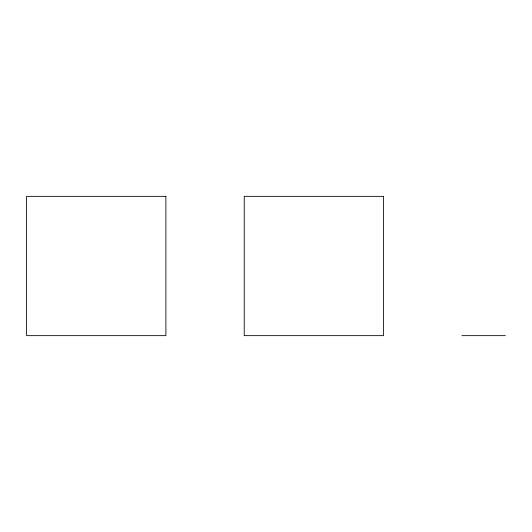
<?xml version="1.0" encoding="UTF-8"?>
<svg xmlns="http://www.w3.org/2000/svg" width="532" height="532" viewBox="0 0 532 532"><rect width="100%" height="100%" fill="white"/><g stroke="black" fill="none" stroke-linecap="round" stroke-linejoin="round"><path stroke-width="0.8" d="M461.876 335.645L505.4 335.645M165.884 196.355L26.6 196.355L26.6 335.645L165.884 335.645L165.884 196.355M383.525 196.355L244.235 196.355L244.235 335.645L383.525 335.645L383.525 196.355"/></g></svg>
